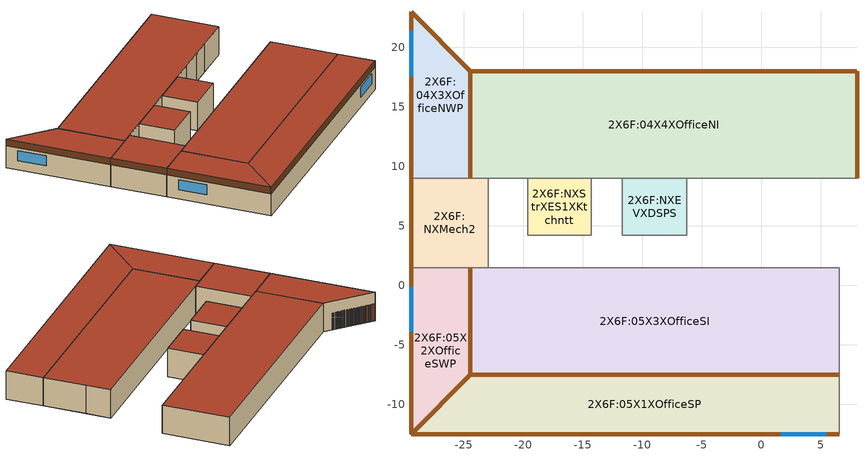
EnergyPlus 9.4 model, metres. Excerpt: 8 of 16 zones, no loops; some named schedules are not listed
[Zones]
2X6F:NXMech2
 floor outside (Project external floor): -22.95,1.48 -29.45,1.48 -29.45,8.98 -22.95,8.98 z23.2
 wall outside (W1 - IBEC): -29.45,8.98 -29.45,1.48 z23.2:27.2
 wall to 2X6F:01XCorridor (IW1 - IBEC_Rev): -22.95,1.48 -22.95,8.98 z23.2:27.2
 wall to 2X6F:04X4XOfficeNI (IW1 - IBEC_Rev): -22.95,8.98 -24.45,8.98 z23.2:27.2
 wall to 2X6F:04X3XOfficeNWP (IW1 - IBEC_Rev): -24.45,8.98 -29.45,8.98 z23.2:27.2
 wall to 2X6F:05X2XOfficeSWP (IW1 - IBEC_Rev): -29.45,1.48 -24.45,1.48 z23.2:27.2
 wall to 2X6F:05X3XOfficeSI (IW1 - IBEC_Rev): -24.45,1.48 -22.95,1.48 z23.2:27.2
 door (W2 - IBEC): -29.45,8.98 -29.45,1.49 z26.3:27.2
 roof outside (R1 - IBEC): -29.45,1.48 -22.95,1.48 -22.95,8.98 -29.45,8.98 z27.2
2X6F:04X4XOfficeNI
 floor outside (Project external floor): 8.05,8.98 -24.45,8.98 -24.45,17.98 8.05,17.98 z23.2
 wall to 2X6F:01XCorridor (IW1 - IBEC_Rev): -22.95,8.98 -19.65,8.98 / 0.45,8.98 3.05,8.98 / -14.3,8.98 -11.7,8.98 z23.2:27.2
 wall to 2X6F:NXStrXES1XKtchntt (IW1 - IBEC): -19.65,8.98 -14.3,8.98 z23.2:27.2
 wall to 2X6F:NXEVXDSPS (IW1 - IBEC): -11.7,8.98 -6.25,8.98 z23.2:27.2
 wall to 2X6F:03XEVHall (IW1 - IBEC_Rev): -6.25,8.98 -3.25,8.98 z23.2:27.2
 wall to 2X6F:NXEV (IW1 - IBEC): -3.25,8.98 0.45,8.98 z23.2:27.2
 wall to 2X6F:NXStairXDSPS (IW1 - IBEC): 3.05,8.98 8.05,8.98 z23.2:27.2
 wall to 2X6F:04X1XOfficeNP (IW1 - IBEC_Rev): 8.05,17.98 -24.45,17.98 z23.2:27.2
 wall to 2X6F:04X2XOfficeNEP (IW1 - IBEC_Rev): 8.05,8.98 8.05,17.98 z23.2:27.2
 wall to 2X6F:04X3XOfficeNWP (IW1 - IBEC_Rev): -24.45,17.98 -24.45,8.98 z23.2:27.2
 door inside (IRTSurface): 8.05,8.99 8.05,17.98 / 8.05,17.98 -24.45,17.98 / -24.45,17.98 -24.45,8.99 z23.2:25.6
 roof outside (R1 - IBEC): -24.45,8.98 8.05,8.98 8.05,17.98 -24.45,17.98 z27.2
2X6F:04X3XOfficeNWP
 floor outside (Project external floor): -24.45,8.98 -29.45,8.98 -29.45,22.98 -24.45,17.98 z23.2
 wall outside (W1 - IBEC): -29.45,22.98 -29.45,8.98 z23.2:27.2
 wall to 2X6F:04X1XOfficeNP (IW1 - IBEC_Rev): -24.45,17.98 -29.45,22.98 z23.2:27.2
 window x2 (1001): -29.45,21.38 -29.45,17.58 z24.5:25.9
 door inside (IRTSurface): -24.45,17.99 -29.45,22.98 z23.2:25.6
 door (W2 - IBEC): -29.45,22.98 -29.45,8.99 z26.3:27.2
 roof outside (R1 - IBEC): -29.45,8.98 -24.45,8.98 -24.45,17.98 -29.45,22.98 z27.2
2X6F:05X2XOfficeSWP
 floor outside (Project external floor): -29.45,-12.52 -29.45,1.48 -24.45,1.48 -24.45,-7.52 z23.2
 wall outside (W1 - IBEC): -29.45,1.48 -29.45,-12.52 z23.2:27.2
 wall to 2X6F:05X1XOfficeSP (IW1 - IBEC_Rev): -29.45,-12.52 -24.45,-7.52 z23.2:27.2
 wall to 2X6F:05X3XOfficeSI (IW1 - IBEC_Rev): -24.45,-7.52 -24.45,1.48 z23.2:27.2
 window x2 (1001): -29.45,-0.12 -29.45,-3.92 z24.5:25.9
 door inside (IRTSurface): -29.45,-12.51 -24.45,-7.52 / -24.45,-7.51 -24.45,1.48 z23.2:25.6
 door (W2 - IBEC): -29.45,1.48 -29.45,-12.39 z26.3:27.2
 roof outside (R1 - IBEC): -29.45,-12.52 -24.45,-7.52 -24.45,1.48 -29.45,1.48 z27.2
2X6F:05X3XOfficeSI
 floor outside (Project external floor): 6.55,-7.52 -24.45,-7.52 -24.45,1.48 6.55,1.48 z23.2
 wall to 2X6F:01XCorridor (IW1 - IBEC_Rev): 6.55,1.48 -22.95,1.48 z23.2:27.2
 wall to 2X6F:05X1XOfficeSP (IW1 - IBEC_Rev): -24.45,-7.52 6.55,-7.52 z23.2:27.2
 wall to 2X6F:NXWC (IW1 - IBEC): 6.55,-7.52 6.55,-1.87 z23.2:27.2
 wall to 2X6F:02XVending (IW1 - IBEC): 6.55,-1.87 6.55,1.48 z23.2:27.2
 door inside (IRTSurface): -24.45,-7.52 6.55,-7.52 z23.2:25.6
 roof outside (R1 - IBEC): -24.45,-7.52 6.55,-7.52 6.55,1.48 -24.45,1.48 z27.2
2X6F:NXStrXES1XKtchntt
 floor outside (Project external floor): -14.3,4.18 -19.65,4.18 -19.65,8.98 -14.3,8.98 z23.2
 wall to 2X6F:01XCorridor (IW1 - IBEC_Rev): -19.65,8.98 -19.65,4.18 -14.3,4.18 -14.3,8.98 z23.2:27.2
 roof outside (R1 - IBEC): -19.65,4.18 -14.3,4.18 -14.3,8.98 -19.65,8.98 z27.2
2X6F:NXEVXDSPS
 floor outside (Project external floor): -6.25,4.18 -11.7,4.18 -11.7,8.98 -6.25,8.98 z23.2
 wall to 2X6F:01XCorridor (IW1 - IBEC_Rev): -11.7,8.98 -11.7,4.18 -6.25,4.18 z23.2:27.2
 wall to 2X6F:03XEVHall (IW1 - IBEC_Rev): -6.25,4.18 -6.25,8.98 z23.2:27.2
 roof outside (R1 - IBEC): -11.7,4.18 -6.25,4.18 -6.25,8.98 -11.7,8.98 z27.2
2X6F:05X1XOfficeSP
 floor outside (Project external floor): 6.55,-12.52 -29.45,-12.52 -24.45,-7.52 6.55,-7.52 z23.2
 wall outside (W1 - IBEC): -29.45,-12.52 6.55,-12.52 z23.2:27.2
 wall to 2X6F:NXWC (IW1 - IBEC): 6.55,-12.52 6.55,-7.52 z23.2:27.2
 window x6 (1001): 1.65,-12.52 5.45,-12.52 z24.5:25.9
 door (W2 - IBEC): -29.45,-12.52 6.55,-12.52 z26.3:27.2
 roof outside (R1 - IBEC): -29.45,-12.52 6.55,-12.52 6.55,-7.52 -24.45,-7.52 z27.2
[Site:Location]
JSBC2O18 (O1-O1:31-12)  (01-01:31-12): Latitude {deg}=35.7; Longitude {deg}=139.8; Time Zone {hr}=9; Elevation {m}=0
[Site:GroundTemperature:BuildingSurface]
18, 18, 18, 18, 18, 18, 18, 18, 18, 18, 18, 18
[Site:GroundTemperature:Deep]
14, 14, 14, 14, 14, 14, 14, 14, 14, 14, 14, 14
[Site:GroundTemperature:Shallow]
14, 14, 14, 14, 14, 14, 14, 14, 14, 14, 14, 14
[Site:GroundTemperature:FCfactorMethod]
2.14219, 2.80489, 6.98679, 13.8, 21.3614, 27.6366, 30.9146, 30.2928, 25.957, 19.0785, 11.526, 5.33716
[Site:GroundReflectance]
.1, .1, .1, .1, .1, .1, .1, .1, .1, .1, .1, .1
[Site:GroundReflectance:SnowModifier]
2, 2
[SizingPeriod:DesignDay] Day of Month=15; Humidity Condition Type=WetBulb; Barometric Pressure {Pa}=101325; Wind Direction {deg}=0; Rain Indicator=No; Snow Indicator=No; Daylight Saving Time Indicator=No
Name | Month | Day Type | Maximum Dry-Bulb Temperature {C} | Daily Dry-Bulb Temperature Range {deltaC} | Wetbulb or DewPoint at Maximum Dry-Bulb {C} | Wind Speed {m/s} | Solar Model Indicator | Sky Clearness
Summer Design Day in JSBC2O18 (O1-O1:31-12) Jul | 7 | SummerDesignDay | 33.3 | 5.8 | 25 | 0 | ASHRAEClearSky | 0.98
Winter Design Day in JSBC2O18 (O1-O1:31-12) | 1 | WinterDesignDay | 0.9 | 0 | 0.9 | 9.3 |  | 0
[Building]
Building: North Axis {deg}=0; Terrain=Suburbs; Loads Convergence Tolerance Value {W}=.04; Temperature Convergence Tolerance Value {deltaC}=.4; Solar Distribution=FullExterior; Maximum Number of Warmup Days=50; Minimum Number of Warmup Days=6
[Material:NoMass] Roughness=Rough; Thermal Resistance {m2-K/W}=.07; Thermal Absorptance=.9; Solar Absorptance=.7; Visible Absorptance=.7
3_RVAL_7; 5_RVAL_2; 6_RVAL_2; 7_RVAL_5
[Construction]
IRTSurface: IRTMaterial
Project external floor: External Rendering_.O25, MW Stone Wool (rolls)_.1439, Timber Flooring_.OO5
R1 - IBEC: JP- Concrete cast - dense_.O6, JP- XPS Extruded Polystyrene_.O5, JP-Cement/plaster/mortar - cement mortar_.O15, JP- Asphalt_.OO5, JP-Cement/plaster/mortar - cement mortar_.O15, JP- Concrete cast - dense_.15, 3_RVAL_7, JP- Gypsum Plasterboard_.O1, JP- Rockwool Board_.O12
IW1 - IBEC: JP- Gypsum Plasterboard_.O12, 5_RVAL_2, JP- Gypsum Plasterboard_.O12
IW1 - IBEC_Rev: JP- Gypsum Plasterboard_.O12, 6_RVAL_2, JP- Gypsum Plasterboard_.O12
W1 - IBEC: JP- Ceramic/clay tiles - ceramic tiles Dry_.O1, JP-Cement/plaster/mortar - cement mortar_.O25, JP- Concrete cast - dense_.15, JP- XPS Extruded Polystyrene_.O25, 7_RVAL_5, JP- Gypsum Plasterboard_.OO8
W2 - IBEC: JP- Ceramic/clay tiles - ceramic tiles Dry_.O1, JP-Cement/plaster/mortar - cement mortar_.O25, JP- Concrete cast - dense_.65, JP- XPS Extruded Polystyrene_.O25
IBEC internal mass: JP- Concrete cast - dense_1
1001: 10000
2001: 10000, 30000
[Material:InfraredTransparent]
IRTMaterial
[WindowMaterial:Glazing]
10000: Optical Data Type=Spectral; Window Glass Spectral Data Set=Ammended AGC Glass Co. N.A. Float Glass <CLR_8.AFG>; Thickness {m}=.007874; Infrared Transmittance at Normal Incidence=0; Front Side Infrared Hemispherical Emissivity=.84; Back Side Infrared Hemispherical Emissivity=.84; Conductivity {W/m-K}=1; Dirt Correction Factor for Solar and Visible Transmittance=1
[MaterialProperty:GlazingSpectralData]
Ammended AGC Glass Co. N.A. Float Glass <CLR_8.AFG>: 0.305, 0, 0.049, 0.049, 0.31, 0, 0.049, 0.049, 0.315, 0.002, 0.048, 0.048, 0.32, 0.013, 0.048, 0.048, 0.325, 0.05, 0.047, 0.047, 0.33, 0.136, 0.048, 0.048, 0.335, 0.262, 0.051, 0.051, 0.34, 0.407, 0.054, 0.054, 0.345, 0.54, 0.059, 0.059, 0.35, 0.662, 0.066, 0.066, 0.36, 0.788, 0.073, 0.073, 0.37, 0.827, 0.076, 0.076, 0.38, 0.811, 0.075, 0.075, 0.39, 0.856, 0.078, 0.078, 0.4, 0.874, 0.079, 0.079, 0.41, 0.873, 0.079, 0.079, 0.42, 0.87, 0.078, 0.078, 0.43, 0.87, 0.078, 0.078, 0.44, 0.868, 0.077, 0.077, 0.45, 0.874, 0.078, 0.078, 0.46, 0.879, 0.078, 0.078, 0.47, 0.882, 0.077, 0.077, 0.48, 0.882, 0.078, 0.078, 0.49, 0.882, 0.077, 0.077, 0.5, 0.881, 0.076, 0.076, 0.51, 0.881, 0.076, 0.076, 0.52, 0.88, 0.076, 0.076, 0.53, 0.879, 0.076, 0.076, 0.54, 0.879, 0.076, 0.076, 0.55, 0.877, 0.076, 0.076, 0.57, 0.872, 0.076, 0.076, 0.59, 0.857, 0.075, 0.075, 0.61, 0.848, 0.074, 0.074, 0.63, 0.835, 0.072, 0.072, 0.65, 0.822, 0.071, 0.071, 0.67, 0.812, 0.07, 0.07, 0.69, 0.802, 0.069, 0.069, 0.71, 0.789, 0.069, 0.069, 0.718, 0.783, 0.068, 0.068, 0.724, 0.778, 0.067, 0.067, 0.74, 0.763, 0.066, 0.066, 0.752, 0.753, 0.066, 0.066, 0.758, 0.749, 0.065, 0.065, 0.763, 0.745, 0.065, 0.065, 0.768, 0.741, 0.065, 0.065, 0.78, 0.731, 0.064, 0.064, 0.8, 0.714, 0.063, 0.063, 0.816, 0.703, 0.062, 0.062, 0.824, 0.698, 0.062, 0.062, 0.832, 0.693, 0.062, 0.062, 0.84, 0.689, 0.061, 0.061, 0.86, 0.683, 0.063, 0.063, 0.88, 0.674, 0.062, 0.062, 0.905, 0.664, 0.062, 0.062, 0.915, 0.661, 0.063, 0.063, 0.925, 0.658, 0.062, 0.062, 0.93, 0.657, 0.062, 0.062, 0.937, 0.656, 0.061, 0.061, 0.948, 0.652, 0.062, 0.062, 0.965, 0.647, 0.061, 0.061, 0.98, 0.645, 0.061, 0.061, 0.994, 0.642, 0.059, 0.059, 1.04, 0.639, 0.056, 0.056, 1.07, 0.638, 0.056, 0.056, 1.1, 0.637, 0.055, 0.055, 1.12, 0.638, 0.056, 0.056, 1.13, 0.638, 0.057, 0.057, 1.137, 0.638, 0.057, 0.057, 1.161, 0.64, 0.058, 0.058, 1.18, 0.644, 0.057, 0.057, 1.2, 0.649, 0.056, 0.056, 1.235, 0.652, 0.058, 0.058, 1.29, 0.665, 0.06, 0.06, 1.32, 0.672, 0.059, 0.059, 1.35, 0.679, 0.057, 0.057, 1.395, 0.691, 0.058, 0.058, 1.443, 0.713, 0.06, 0.06, 1.463, 0.721, 0.059, 0.059, 1.477, 0.727, 0.059, 0.059, 1.497, 0.734, 0.058, 0.058, 1.52, 0.742, 0.059, 0.059, 1.539, 0.749, 0.06, 0.06, 1.558, 0.754, 0.06, 0.06, 1.578, 0.759, 0.059, 0.059, 1.592, 0.762, 0.059, 0.059, 1.61, 0.765, 0.059, 0.059, 1.63, 0.769, 0.059, 0.059, 1.646, 0.772, 0.059, 0.059, 1.678, 0.773, 0.061, 0.061, 1.74, 0.769, 0.058, 0.058, 1.8, 0.767, 0.061, 0.061, 1.86, 0.761, 0.057, 0.057, 1.92, 0.758, 0.057, 0.057, 1.96, 0.758, 0.057, 0.057, 1.985, 0.755, 0.062, 0.062, 2.005, 0.753, 0.064, 0.064, 2.035, 0.753, 0.064, 0.064, 2.065, 0.753, 0.064, 0.064, 2.1, 0.754, 0.064, 0.064, 2.148, 0.747, 0.063, 0.063, 2.198, 0.716, 0.061, 0.061, 2.27, 0.719, 0.061, 0.061, 2.36, 0.729, 0.061, 0.061, 2.45, 0.707, 0.06, 0.06, 2.494, 0.692, 0.059, 0.059, 2.537, 0.628, 0.056, 0.056, 2.941, 0.076, 0.042, 0.042, 2.973, 0.047, 0.041, 0.041, 3.005, 0.026, 0.04, 0.04, 3.056, 0.024, 0.04, 0.04, 3.132, 0.022, 0.039, 0.039, 3.156, 0.021, 0.039, 0.039, 3.204, 0.019, 0.039, 0.039, 3.245, 0.018, 0.039, 0.039, 3.317, 0.016, 0.039, 0.039, 3.344, 0.015, 0.039, 0.039, 3.45, 0.012, 0.038, 0.038, 3.573, 0.012, 0.038, 0.038, 3.765, 0.015, 0.037, 0.037
[WindowMaterial:Blind]
30000: Slat Orientation=Horizontal; Slat Width {m}=.025; Slat Separation {m}=.0225; Slat Thickness {m}=.001; Slat Angle {deg}=90; Slat Conductivity {W/m-K}=.9; Slat Beam Solar Transmittance=0; Front Side Slat Beam Solar Reflectance=.66; Back Side Slat Beam Solar Reflectance=.66; Slat Diffuse Solar Transmittance=0; Front Side Slat Diffuse Solar Reflectance=.66; Back Side Slat Diffuse Solar Reflectance=.66; Slat Beam Visible Transmittance=0; Front Side Slat Beam Visible Reflectance=.66; Back Side Slat Beam Visible Reflectance=.66; Slat Diffuse Visible Transmittance=0; Front Side Slat Diffuse Visible Reflectance=.66; Back Side Slat Diffuse Visible Reflectance=.66; Slat Infrared Hemispherical Transmittance=0; Front Side Slat Infrared Hemispherical Emissivity=.9; Back Side Slat Infrared Hemispherical Emissivity=.9; Blind to Glass Distance {m}=.025; Blind Top Opening Multiplier=.5; Blind Bottom Opening Multiplier=.5; Blind Left Side Opening Multiplier=.5; Blind Right Side Opening Multiplier=.5; Minimum Slat Angle {deg}=0; Maximum Slat Angle {deg}=180
[Material] Roughness=Rough
Name | Thickness {m} | Conductivity {W/m-K} | Density {kg/m3} | Specific Heat {J/kg-K} | Thermal Absorptance | Solar Absorptance | Visible Absorptance
External Rendering_.O25 | .025 | 0.5 | 1300 | 1000 | 0.9 | 0.7 | 0.7
MW Stone Wool (rolls)_.1439 | .1439 | 0.04 | 30 | 840 | 0.9 | 0.6 | 0.6
Timber Flooring_.OO5 | .005 | 0.14 | 650 | 1200 | 0.9 | 0.78 | 0.78
JP- Concrete cast - dense_.O6 | .06 | 1.6 | 2300 | 2000 | .9 | .8 | .8
JP- XPS Extruded Polystyrene_.O5 | .05 | .04 | 25 | 100 | .9 | .8 | .8
JP-Cement/plaster/mortar - cement mortar_.O15 | .015 | 1.5 | 2000 | 1600 | .9 | .6 | .6
JP- Asphalt_.OO5 | .005 | .11 | 1000 | 920 | .9 | .6 | .6
JP- Concrete cast - dense_.15 | .15 | 1.6 | 2300 | 2000 | .9 | .8 | .8
JP- Gypsum Plasterboard_.O1 | .01 | .22 | 750 | 830 | .9 | .8 | .8
JP- Rockwool Board_.O12 | .012 | .064 | 350 | 290 | .9 | .8 | .8
JP- Gypsum Plasterboard_.O12 | .012 | .22 | 750 | 830 | .9 | .8 | .8
JP- Ceramic/clay tiles - ceramic tiles Dry_.O1 | .01 | 1.3 | 2400 | 2000 | .9 | .8 | .8
JP-Cement/plaster/mortar - cement mortar_.O25 | .025 | 1.5 | 2000 | 1600 | .9 | .6 | .6
JP- XPS Extruded Polystyrene_.O25 | .025 | .04 | 25 | 100 | .9 | .8 | .8
JP- Gypsum Plasterboard_.OO8 | .008 | .22 | 750 | 830 | .9 | .8 | .8
JP- Concrete cast - dense_.65 | .65 | 1.6 | 2300 | 2000 | .9 | .8 | .8
JP- Concrete cast - dense_1 | 1 | 1.6 | 2300 | 2000 | .9 | .8 | .8
[WindowShadingControl] Shading Type=InteriorBlind; Construction with Shading=2001; Shading Control Type=OnIfScheduleAllows; Schedule=On 24/7; Shading Control Is Scheduled=Yes; Glare Control Is Active=No; Type of Slat Angle Control for Blinds=FixedSlatAngle; Setpoint 2 {W/m2 or deg C}=0; Multiple Surface Control Type=Sequential
Name | Zone | Fenestration Surface 1
1001-2X6F:05X1XOfficeSP | 2X6F:05X1XOfficeSP | 2X6F:05X1XOfficeSP_Wall_5_0_0_0_0_6_Win
1001-2X6F:04X3XOfficeNWP | 2X6F:04X3XOfficeNWP | 2X6F:04X3XOfficeNWP_Wall_3_0_0_0_0_2_Win
1001-2X6F:05X2XOfficeSWP | 2X6F:05X2XOfficeSWP | 2X6F:05X2XOfficeSWP_Wall_5_0_0_0_0_2_Win
[Zone] Type=1; Multiplier=5; Zone Inside Convection Algorithm=TARP; Part of Total Floor Area=Yes
Name | Volume {m3} | Floor Area {m2}
2X6F:NXMech2 | 195 | 48.75
2X6F:NXStrXES1XKtchntt | 102.72 | 25.68
2X6F:NXEVXDSPS | 104.64 | 26.16
2X6F:05X1XOfficeSP | 670 | 167.5
2X6F:05X3XOfficeSI | 1116 | 279
2X6F:04X3XOfficeNWP; 2X6F:05X2XOfficeSWP | 230 | 57.5
2X6F:04X4XOfficeNI | 1170 | 292.5
[ZoneInfiltration:DesignFlowRate] Schedule=On 24/7; Design Flow Rate Calculation Method=Flow/zone; Constant Term Coefficient=1; Temperature Term Coefficient=0; Velocity Term Coefficient=0; Velocity Squared Term Coefficient=0
Name | Zone or ZoneList | Design Flow Rate {m3/s}
2X6F:NXMech2 Infiltration | 2X6F:NXMech2 | .005417
2X6F:NXStrXES1XKtchntt Infiltration | 2X6F:NXStrXES1XKtchntt | .002853
2X6F:NXEVXDSPS Infiltration | 2X6F:NXEVXDSPS | .002907
2X6F:05X1XOfficeSP Infiltration | 2X6F:05X1XOfficeSP | .012656
2X6F:05X3XOfficeSI Infiltration | 2X6F:05X3XOfficeSI | .02108
2X6F:04X3XOfficeNWP Infiltration | 2X6F:04X3XOfficeNWP | .004344
2X6F:04X4XOfficeNI Infiltration | 2X6F:04X4XOfficeNI | .0221
2X6F:05X2XOfficeSWP Infiltration | 2X6F:05X2XOfficeSWP | .004344
[Lights] Schedule=JP Office - office lighting; Design Level Calculation Method=Watts/Area; Watts per Zone Floor Area {W/m2}=12; Return Air Fraction=0; Fraction Radiant=.6; Fraction Visible=0; Fraction Replaceable=1
Name | Zone or ZoneList
2X6F:05X1XOfficeSP General lighting | 2X6F:05X1XOfficeSP
2X6F:05X3XOfficeSI General lighting | 2X6F:05X3XOfficeSI
2X6F:04X3XOfficeNWP General lighting | 2X6F:04X3XOfficeNWP
2X6F:04X4XOfficeNI General lighting | 2X6F:04X4XOfficeNI
2X6F:05X2XOfficeSWP General lighting | 2X6F:05X2XOfficeSWP
[ZoneMixing] Schedule=On; Delta Temperature {deltaC}=0
Name | Zone | Design Flow Rate Calculation Method | Design Flow Rate {m3/s} | Source Zone
2X6F:05X1XOfficeSP_5 | 2X6F:05X1XOfficeSP | Flow/Zone | 1.29107 | 2X6F:05X3XOfficeSI
2X6F:05X1XOfficeSP_6 | 2X6F:05X3XOfficeSI | Flow/zone | 1.29107 | 2X6F:05X1XOfficeSP
2X6F:05X1XOfficeSP_7 | 2X6F:05X1XOfficeSP | Flow/Zone | 0.2943 | 2X6F:05X2XOfficeSWP
2X6F:05X1XOfficeSP_8 | 2X6F:05X2XOfficeSWP | Flow/zone | 0.2943 | 2X6F:05X1XOfficeSP
2X6F:05X3XOfficeSI_9 | 2X6F:05X3XOfficeSI | Flow/Zone | 0.37465 | 2X6F:05X2XOfficeSWP
2X6F:05X3XOfficeSI_10 | 2X6F:05X2XOfficeSWP | Flow/zone | 0.37465 | 2X6F:05X3XOfficeSI
2X6F:04X1XOfficeNP_13 | 2X6F:04X1XOfficeNP | Flow/Zone | 0.2943 | 2X6F:04X3XOfficeNWP
2X6F:04X1XOfficeNP_14 | 2X6F:04X3XOfficeNWP | Flow/zone | 0.2943 | 2X6F:04X1XOfficeNP
2X6F:04X1XOfficeNP_15 | 2X6F:04X1XOfficeNP | Flow/Zone | 1.35356 | 2X6F:04X4XOfficeNI
2X6F:04X1XOfficeNP_16 | 2X6F:04X4XOfficeNI | Flow/zone | 1.35356 | 2X6F:04X1XOfficeNP
2X6F:04X2XOfficeNEP_17 | 2X6F:04X2XOfficeNEP | Flow/Zone | 0.375047 | 2X6F:04X4XOfficeNI
2X6F:04X2XOfficeNEP_18 | 2X6F:04X4XOfficeNI | Flow/zone | 0.375047 | 2X6F:04X2XOfficeNEP
2X6F:04X3XOfficeNWP_19 | 2X6F:04X3XOfficeNWP | Flow/Zone | 0.37465 | 2X6F:04X4XOfficeNI
2X6F:04X3XOfficeNWP_20 | 2X6F:04X4XOfficeNI | Flow/zone | 0.37465 | 2X6F:04X3XOfficeNWP
[PEOPLE] Number of People Schedule=JP Office - office occupants; Number of People Calculation Method=People/Area; People per Zone Floor Area {person/m2}=.1; Fraction Radiant=.3; Sensible Heat Fraction=.67; Carbon Dioxide Generation Rate {m3/s-W}=3.82e-08; Enable ASHRAE 55 Comfort Warnings=No; Mean Radiant Temperature Calculation Type=ZoneAveraged; Work Efficiency Schedule=Work efficiency; Clothing Insulation Calculation Method=ClothingInsulationSchedule; Air Velocity Schedule=AirVelocitySchedule
Name | Zone or ZoneList | Activity Level Schedule | Clothing Insulation Schedule
People 2X6F:05X1XOfficeSP | 2X6F:05X1XOfficeSP | Activity Schedule 19625 | Clothing Schedule 19625
People 2X6F:05X3XOfficeSI | 2X6F:05X3XOfficeSI | Activity Schedule 19640 | Clothing Schedule 19640
People 2X6F:04X3XOfficeNWP | 2X6F:04X3XOfficeNWP | Activity Schedule 19671 | Clothing Schedule 19671
People 2X6F:04X4XOfficeNI | 2X6F:04X4XOfficeNI | Activity Schedule 19678 | Clothing Schedule 19678
People 2X6F:05X2XOfficeSWP | 2X6F:05X2XOfficeSWP | Activity Schedule 19693 | Clothing Schedule 19693
[OtherEquipment] Fuel Type=Electricity; Schedule=JP Office - office equipments; Design Level Calculation Method=Watts/Area; Power per Zone Floor Area {W/m2}=12; Fraction Latent=0; Fraction Radiant=.6; Fraction Lost=0; Carbon Dioxide Generation Rate {m3/s-W}=0
Name | Zone or ZoneList
2X6F:05X1XOfficeSP Equipment gain 1 | 2X6F:05X1XOfficeSP
2X6F:05X3XOfficeSI Equipment gain 1 | 2X6F:05X3XOfficeSI
2X6F:04X3XOfficeNWP Equipment gain 1 | 2X6F:04X3XOfficeNWP
2X6F:04X4XOfficeNI Equipment gain 1 | 2X6F:04X4XOfficeNI
2X6F:05X2XOfficeSWP Equipment gain 1 | 2X6F:05X2XOfficeSWP
[InternalMass] Construction=IBEC internal mass
Name | Zone or ZoneList | Surface Area {m2}
2X6F:05X1XOfficeSP Internal mass | 2X6F:05X1XOfficeSP | 214
2X6F:05X3XOfficeSI Internal mass | 2X6F:05X3XOfficeSI | 399.2
2X6F:04X3XOfficeNWP Internal mass | 2X6F:04X3XOfficeNWP | 35.4
2X6F:04X4XOfficeNI Internal mass | 2X6F:04X4XOfficeNI | 252.4
2X6F:05X2XOfficeSWP Internal mass | 2X6F:05X2XOfficeSWP | 52.2
